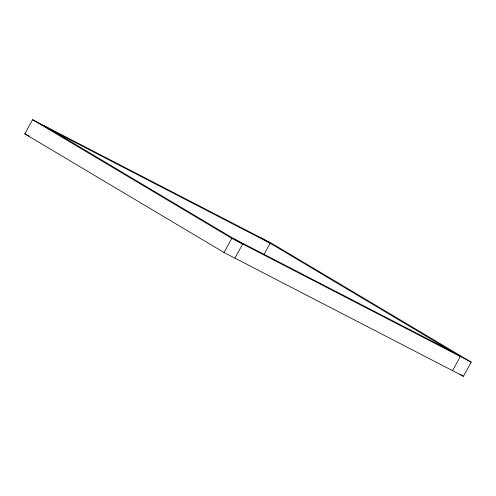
<?xml version="1.0" encoding="UTF-8"?>
<svg xmlns="http://www.w3.org/2000/svg" width="496" height="496" viewBox="0 0 496 496"><rect width="100%" height="100%" fill="white"/><g stroke="black" fill="none" stroke-linecap="round" stroke-linejoin="round"><path stroke-width="0.74" d="M24.8 133.87L32.581 119.722L271.982 243.486L471.2 362.13L463.419 376.278L224.018 252.514L24.8 133.87L29.562 136.332M224.018 252.514L231.799 238.365L32.581 119.722M234.899 258.137L242.68 243.989L43.462 125.345M263.86 254.708L270.153 243.257L52.514 130.739M452.538 370.655L460.319 356.506L261.101 237.863M233.622 238.595L451.261 351.112M231.799 238.365L471.2 362.13M460.102 374.3L463.419 376.278"/></g></svg>
